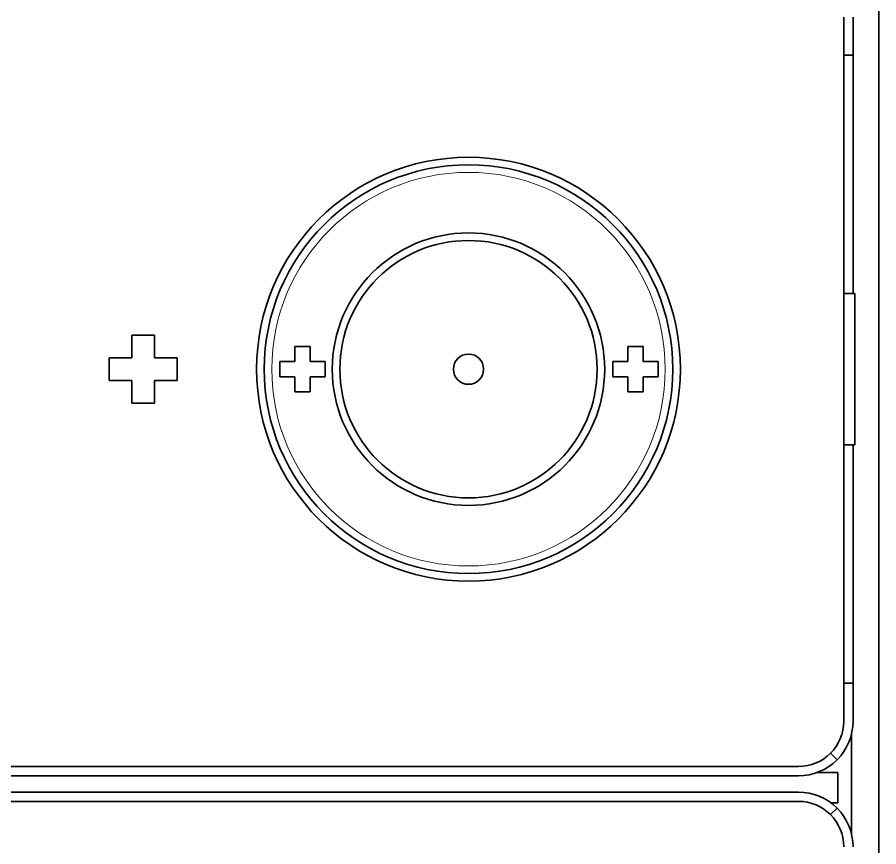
# Model space of a CAD drawing. Extents: x -1051 to 2563, y -231 to 775.
# Drawn here: x -569.7 to -512.7, y 8.9 to 63.7 of the extents above; entities that cross this region are included whole.
import ezdxf

# ---------------------------------------------------------------- set-up
doc = ezdxf.new("R2010")
doc.units = 0

msp = doc.modelspace()

# ---------------------------------------------------------------- linework, layer by layer
at = {"color": 7, "lineweight": 35}
for p, q in [((-512.737, 237.043), (-512.737, -46.677)), ((-515.047, 63.733), (-515.047, 17.233)), ((-515.047, 17.233), (-515.047, 63.733)), ((-518.047, 14.233), (-684.647, 14.233)), ((-684.647, 14.233), (-518.047, 14.233)), ((-518.047, 13.623), (-684.647, 13.623)), ((-684.647, 12.543), (-518.047, 12.543)), ((-684.647, 11.933), (-518.047, 11.933))]:
    msp.add_line(p, q, dxfattribs=at)
at = {"color": 7, "lineweight": 35, "ltscale": 0.0625}
for p, q in [((-514.437, 61.233), (-514.437, 63.733)), ((-514.437, 19.733), (-514.437, 17.233))]:
    msp.add_line(p, q, dxfattribs=at)
at = {"color": 7, "lineweight": 35, "ltscale": 0.01525}
for p, q in [((-515.047, 61.233), (-514.437, 61.233)), ((-515.047, 19.733), (-514.437, 19.733)), ((-515.925, 11.054), (-515.494, 11.486))]:
    msp.add_line(p, q, dxfattribs=at)
at = {"color": 7, "lineweight": 35, "ltscale": 0.39375}
for p, q in [((-514.437, 61.233), (-514.437, 45.483)), ((-514.437, 35.483), (-514.437, 19.733))]:
    msp.add_line(p, q, dxfattribs=at)
at = {"color": 7, "lineweight": 35, "ltscale": 0.017999}
for p, q in [((-514.327, 45.483), (-515.047, 45.483)), ((-515.047, 35.483), (-514.327, 35.483))]:
    msp.add_line(p, q, dxfattribs=at)
at = {"color": 7, "lineweight": 35, "ltscale": 0.25}
msp.add_line((-514.327, 35.483), (-514.327, 45.483), dxfattribs=at)
at = {"color": 7, "lineweight": 35, "ltscale": 0.0375}
for p, q in [((-562.097, 41.233), (-562.097, 42.733)), ((-562.097, 42.733), (-560.597, 42.733)), ((-562.097, 41.233), (-562.097, 42.733)), ((-562.097, 42.733), (-560.597, 42.733)), ((-560.597, 42.733), (-560.597, 41.233)), ((-563.597, 39.733), (-563.597, 41.233)), ((-563.597, 41.233), (-562.097, 41.233)), ((-563.597, 39.733), (-563.597, 41.233)), ((-563.597, 41.233), (-562.097, 41.233)), ((-560.597, 41.233), (-559.097, 41.233)), ((-560.597, 41.233), (-559.097, 41.233)), ((-559.097, 41.233), (-559.097, 39.733)), ((-562.097, 39.733), (-563.597, 39.733)), ((-562.097, 38.233), (-562.097, 39.733)), ((-562.097, 38.233), (-562.097, 39.733)), ((-559.097, 39.733), (-560.597, 39.733)), ((-560.597, 39.733), (-560.597, 38.233)), ((-560.597, 39.733), (-560.597, 38.233)), ((-560.597, 38.233), (-562.097, 38.233))]:
    msp.add_line(p, q, dxfattribs=at)
at = {"color": 7, "lineweight": 35, "ltscale": 0.025}
for p, q in [((-551.316, 41.983), (-550.316, 41.983)), ((-551.316, 40.983), (-551.316, 41.983)), ((-550.316, 41.983), (-550.316, 40.983)), ((-529.311, 41.983), (-528.311, 41.983)), ((-529.311, 40.983), (-529.311, 41.983)), ((-528.311, 41.983), (-528.311, 40.983)), ((-552.316, 40.983), (-551.316, 40.983)), ((-552.316, 39.983), (-552.316, 40.983)), ((-550.316, 40.983), (-549.316, 40.983)), ((-549.316, 40.983), (-549.316, 39.983)), ((-530.311, 40.983), (-529.311, 40.983)), ((-530.311, 39.983), (-530.311, 40.983)), ((-528.311, 40.983), (-527.311, 40.983)), ((-527.311, 40.983), (-527.311, 39.983)), ((-551.316, 39.983), (-552.316, 39.983)), ((-551.316, 38.983), (-551.316, 39.983)), ((-550.316, 39.983), (-550.316, 38.983)), ((-549.316, 39.983), (-550.316, 39.983)), ((-529.311, 39.983), (-530.311, 39.983)), ((-529.311, 38.983), (-529.311, 39.983)), ((-528.311, 39.983), (-528.311, 38.983)), ((-527.311, 39.983), (-528.311, 39.983)), ((-550.316, 38.983), (-551.316, 38.983)), ((-528.311, 38.983), (-529.311, 38.983))]:
    msp.add_line(p, q, dxfattribs=at)
at = {"color": 7, "lineweight": 35, "ltscale": 0.165314}
msp.add_line((-514.537, 16.39), (-514.537, 9.777), dxfattribs=at)
at = {"color": 7, "lineweight": 35, "ltscale": 0.015249}
msp.add_line((-515.925, 15.112), (-515.494, 14.681), dxfattribs=at)
at = {"color": 7, "lineweight": 35, "ltscale": 0.034143}
msp.add_line((-515.437, 13.845), (-516.803, 13.845), dxfattribs=at)
at = {"color": 7, "lineweight": 35, "ltscale": 0.05}
msp.add_line((-515.437, 13.845), (-515.437, 11.845), dxfattribs=at)
at = {"color": 7, "lineweight": 35, "ltscale": 0.011884}
msp.add_line((-515.437, 11.845), (-515.912, 11.845), dxfattribs=at)
at = {"color": 7, "lineweight": 35}
for radius in [14, 13.5, 9, 9, 8.5, 1]:
    msp.add_circle((-539.847, 40.483), radius, dxfattribs=at)
at = {"color": 7, "lineweight": 13}
msp.add_circle((-539.847, 40.483), 13, dxfattribs=at)
at = {"color": 7, "lineweight": 35}
for centre, radius, start, end in [((-518.047, 17.233), 3, 270, 360), ((-518.047, 17.233), 3, 270, 0), ((-518.047, 17.233), 3.61, 315.0113, 0), ((-518.047, 17.233), 3.61, 270, 315.0113), ((-518.047, 8.933), 3.61, 44.9887, 90), ((-518.047, 8.933), 3, 0, 90), ((-518.047, 8.933), 3.61, 0, 44.9887)]:
    msp.add_arc(centre, radius, start, end, dxfattribs=at)

doc.saveas('drawing.dxf')
